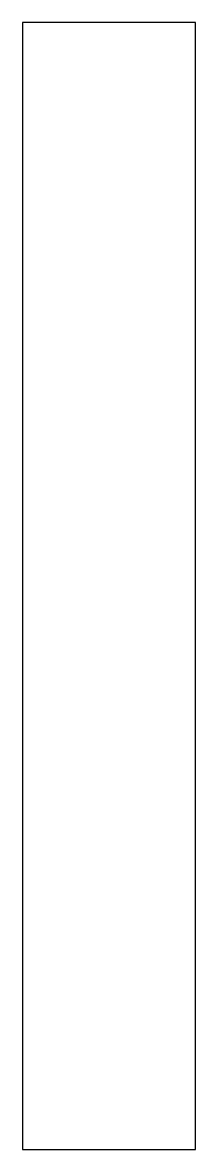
# Model space of a CAD drawing. Extents: x -65 to -45, y -65 to 65.
import ezdxf

# ---------------------------------------------------------------- set-up
doc = ezdxf.new("R2010")
doc.units = 0
doc.layers.get('0').update_dxf_attribs({"linetype": 'CONTINUOUS'})

msp = doc.modelspace()

# ---------------------------------------------------------------- linework, layer by layer
at = {"color": 7, "linetype": 'CONTINUOUS'}
for p, q in [((-65, 65), (-65, -65)), ((-45, 65), (-65, 65)), ((-45, -65), (-45, 65)), ((-65, -65), (-45, -65))]:
    msp.add_line(p, q, dxfattribs=at)

doc.saveas('drawing.dxf')
